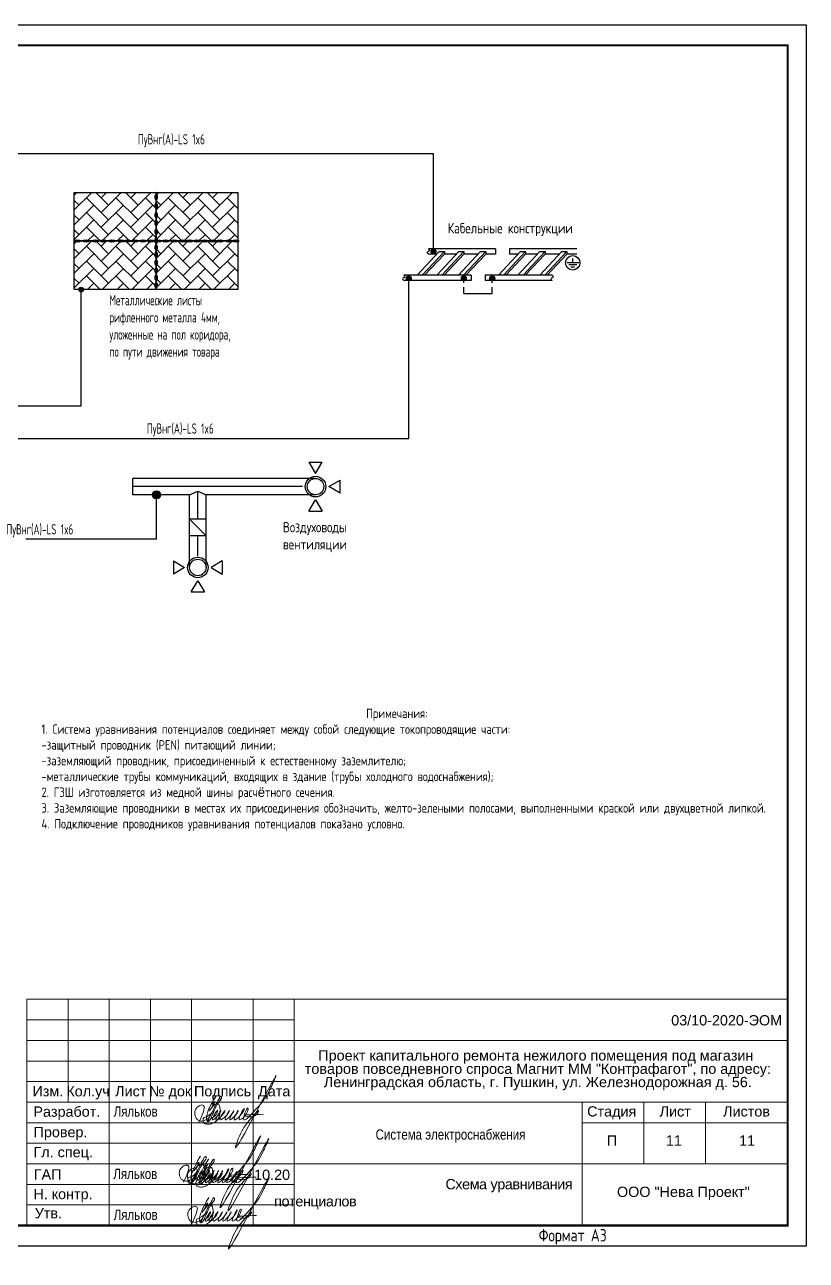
# Model space of a CAD drawing. Header units: metres. Extents: x -472 to 201, y -446 to -235.
# Drawn here: x 89.1 to 108.11, y -375.22 to -345.18 of the extents above; entities that cross this region are included whole.
import ezdxf
from ezdxf.enums import TextEntityAlignment as Align

# ---------------------------------------------------------------- set-up
doc = ezdxf.new("R2010")
doc.units = ezdxf.units.M
doc.header["$MEASUREMENT"] = 0
doc.linetypes.add('невидимая2', pattern=[4.7625, 3.175, -1.5875])
doc.layers.add('04-ЭО_схема', color=250, linetype='Continuous')
doc.layers.add('Level 63', color=7, linetype='Continuous', lineweight=0)
doc.layers.add('Текст', color=7, linetype='Continuous', lineweight=13)
doc.styles.add('GOST 2.304', font='CS_Gost2304.shx')
doc.styles.add('Style-Arial', font='arial.ttf')
doc.styles.add('Times', font='CS_Gost2304.shx')

msp = doc.modelspace()

# ---------------------------------------------------------------- hatches: boundary and pattern name
at = {"layer": '04-ЭО_схема', "ltscale": 100}
h = msp.add_hatch(dxfattribs=at)
h.set_pattern_fill('AR-HBONE', color=256, scale=0.0025, style=0)
h.set_pattern_definition([(45, (-391.81635, -421.94702), (4e-17, 0.35921024), [0.762, -0.254]), (135, (-391.63675, -421.76742), (4e-17, 0.35921024), [0.762, -0.254])])
h.paths.add_polyline_path([(90.308, -349.257), (92.297, -349.257), (92.297, -350.437), (90.308, -350.437)])
h = msp.add_hatch(color=256, dxfattribs=at)
edge = h.paths.add_edge_path()
edge.add_ellipse((92.297, -349.37), major_axis=(0, -0.073), ratio=0.345264, start_angle=0, end_angle=360)
h = msp.add_hatch(dxfattribs=at)
h.set_pattern_fill('AR-HBONE', color=256, scale=0.0025, style=0)
h.set_pattern_definition([(45, (-389.8274, -421.94702), (4e-17, 0.35921024), [0.762, -0.254]), (135, (-389.6478, -421.76742), (4e-17, 0.35921024), [0.762, -0.254])])
h.paths.add_polyline_path([(92.297, -349.257), (94.286, -349.257), (94.286, -350.437), (92.297, -350.437)])
h = msp.add_hatch(color=256, dxfattribs=at)
edge = h.paths.add_edge_path()
edge.add_ellipse((92.297, -349.582), major_axis=(0, -0.073), ratio=0.345264, start_angle=0, end_angle=360)
h = msp.add_hatch(color=256, dxfattribs=at)
edge = h.paths.add_edge_path()
edge.add_ellipse((92.297, -349.809), major_axis=(0, -0.073), ratio=0.345264, start_angle=0, end_angle=360)
h = msp.add_hatch(color=256, dxfattribs=at)
edge = h.paths.add_edge_path()
edge.add_ellipse((92.297, -350.003), major_axis=(0, -0.073), ratio=0.345264, start_angle=0, end_angle=360)
h = msp.add_hatch(color=256, dxfattribs=at)
edge = h.paths.add_edge_path()
edge.add_ellipse((92.297, -350.213), major_axis=(0, -0.073), ratio=0.345264, start_angle=0, end_angle=360)
h = msp.add_hatch(color=256, dxfattribs=at)
edge = h.paths.add_edge_path()
edge.add_ellipse((90.381, -350.438), major_axis=(0.073, 0), ratio=0.345264, start_angle=0, end_angle=360)
h = msp.add_hatch(dxfattribs=at)
h.set_pattern_fill('AR-HBONE', color=256, scale=0.0025, style=0)
h.set_pattern_definition([(45, (-391.81635, -423.12727), (4e-17, 0.35921024), [0.762, -0.254]), (135, (-391.63675, -422.94766), (4e-17, 0.35921024), [0.762, -0.254])])
h.paths.add_polyline_path([(90.308, -350.437), (92.297, -350.437), (92.297, -351.618), (90.308, -351.618)])
h = msp.add_hatch(color=256, dxfattribs=at)
edge = h.paths.add_edge_path()
edge.add_ellipse((90.593, -350.438), major_axis=(0.073, 0), ratio=0.345264, start_angle=0, end_angle=360)
h = msp.add_hatch(color=256, dxfattribs=at)
edge = h.paths.add_edge_path()
edge.add_ellipse((90.82, -350.438), major_axis=(0.073, 0), ratio=0.345264, start_angle=0, end_angle=360)
h = msp.add_hatch(color=256, dxfattribs=at)
edge = h.paths.add_edge_path()
edge.add_ellipse((91.014, -350.438), major_axis=(0.073, 0), ratio=0.345264, start_angle=0, end_angle=360)
h = msp.add_hatch(color=256, dxfattribs=at)
edge = h.paths.add_edge_path()
edge.add_ellipse((91.224, -350.438), major_axis=(0.073, 0), ratio=0.345264, start_angle=0, end_angle=360)
h = msp.add_hatch(color=256, dxfattribs=at)
edge = h.paths.add_edge_path()
edge.add_ellipse((91.442, -350.438), major_axis=(0.073, 0), ratio=0.345264, start_angle=0, end_angle=360)
h = msp.add_hatch(color=256, dxfattribs=at)
edge = h.paths.add_edge_path()
edge.add_ellipse((91.606, -350.438), major_axis=(0.073, 0), ratio=0.345264, start_angle=0, end_angle=360)
h = msp.add_hatch(color=256, dxfattribs=at)
edge = h.paths.add_edge_path()
edge.add_ellipse((91.783, -350.438), major_axis=(0.073, 0), ratio=0.345264, start_angle=0, end_angle=360)
h = msp.add_hatch(color=256, dxfattribs=at)
edge = h.paths.add_edge_path()
edge.add_ellipse((91.974, -350.438), major_axis=(0.073, 0), ratio=0.345264, start_angle=0, end_angle=360)
h = msp.add_hatch(color=256, dxfattribs=at)
edge = h.paths.add_edge_path()
edge.add_ellipse((92.165, -350.438), major_axis=(0.073, 0), ratio=0.345264, start_angle=0, end_angle=360)
h = msp.add_hatch(color=256, dxfattribs=at)
edge = h.paths.add_edge_path()
edge.add_ellipse((92.342, -350.438), major_axis=(0.073, 0), ratio=0.345264, start_angle=0, end_angle=360)
h = msp.add_hatch(color=256, dxfattribs=at)
edge = h.paths.add_edge_path()
edge.add_ellipse((92.297, -350.431), major_axis=(0, -0.073), ratio=0.345264, start_angle=0, end_angle=360)
h = msp.add_hatch(color=256, dxfattribs=at)
edge = h.paths.add_edge_path()
edge.add_ellipse((92.297, -350.595), major_axis=(0, -0.073), ratio=0.345264, start_angle=0, end_angle=360)
h = msp.add_hatch(dxfattribs=at)
h.set_pattern_fill('AR-HBONE', color=256, scale=0.0025, style=0)
h.set_pattern_definition([(45, (-389.8274, -423.12727), (4e-17, 0.35921024), [0.762, -0.254]), (135, (-389.6478, -422.94766), (4e-17, 0.35921024), [0.762, -0.254])])
h.paths.add_polyline_path([(92.297, -350.437), (94.286, -350.437), (94.286, -351.618), (92.297, -351.618)])
h = msp.add_hatch(color=256, dxfattribs=at)
edge = h.paths.add_edge_path()
edge.add_ellipse((92.528, -350.438), major_axis=(0.073, 0), ratio=0.345264, start_angle=0, end_angle=360)
h = msp.add_hatch(color=256, dxfattribs=at)
edge = h.paths.add_edge_path()
edge.add_ellipse((92.732, -350.438), major_axis=(0.073, 0), ratio=0.345264, start_angle=0, end_angle=360)
h = msp.add_hatch(color=256, dxfattribs=at)
edge = h.paths.add_edge_path()
edge.add_ellipse((92.95, -350.438), major_axis=(0.073, 0), ratio=0.345264, start_angle=0, end_angle=360)
h = msp.add_hatch(color=256, dxfattribs=at)
edge = h.paths.add_edge_path()
edge.add_ellipse((93.115, -350.438), major_axis=(0.073, 0), ratio=0.345264, start_angle=0, end_angle=360)
h = msp.add_hatch(color=256, dxfattribs=at)
edge = h.paths.add_edge_path()
edge.add_ellipse((93.292, -350.438), major_axis=(0.073, 0), ratio=0.345264, start_angle=0, end_angle=360)
h = msp.add_hatch(color=256, dxfattribs=at)
edge = h.paths.add_edge_path()
edge.add_ellipse((93.483, -350.438), major_axis=(0.073, 0), ratio=0.345264, start_angle=0, end_angle=360)
h = msp.add_hatch(color=256, dxfattribs=at)
edge = h.paths.add_edge_path()
edge.add_ellipse((93.674, -350.438), major_axis=(0.073, 0), ratio=0.345264, start_angle=0, end_angle=360)
h = msp.add_hatch(color=256, dxfattribs=at)
edge = h.paths.add_edge_path()
edge.add_ellipse((93.852, -350.438), major_axis=(0.073, 0), ratio=0.345264, start_angle=0, end_angle=360)
h = msp.add_hatch(color=256, dxfattribs=at)
edge = h.paths.add_edge_path()
edge.add_ellipse((94.07, -350.438), major_axis=(0.073, 0), ratio=0.345264, start_angle=0, end_angle=360)
h = msp.add_hatch(color=256, dxfattribs=at)
edge = h.paths.add_edge_path()
edge.add_ellipse((94.234, -350.438), major_axis=(0.073, 0), ratio=0.345264, start_angle=0, end_angle=360)
at = {"layer": '04-ЭО_схема'}
h = msp.add_hatch(color=256, dxfattribs=at)
edge = h.paths.add_edge_path()
edge.add_arc((99.043, -350.693), 0.06, 0, 360)
at = {"layer": '04-ЭО_схема', "ltscale": 100}
h = msp.add_hatch(color=256, dxfattribs=at)
edge = h.paths.add_edge_path()
edge.add_ellipse((92.297, -350.772), major_axis=(0, -0.073), ratio=0.345264, start_angle=0, end_angle=360)
h = msp.add_hatch(color=256, dxfattribs=at)
edge = h.paths.add_edge_path()
edge.add_ellipse((92.297, -350.963), major_axis=(0, -0.073), ratio=0.345264, start_angle=0, end_angle=360)
h = msp.add_hatch(color=256, dxfattribs=at)
edge = h.paths.add_edge_path()
edge.add_ellipse((92.297, -351.154), major_axis=(0, -0.073), ratio=0.345264, start_angle=0, end_angle=360)
h = msp.add_hatch(color=256, dxfattribs=at)
edge = h.paths.add_edge_path()
edge.add_ellipse((92.297, -351.331), major_axis=(0, -0.073), ratio=0.345264, start_angle=0, end_angle=360)
h = msp.add_hatch(color=256, dxfattribs=at)
edge = h.paths.add_edge_path()
edge.add_ellipse((92.297, -351.517), major_axis=(0, -0.073), ratio=0.345264, start_angle=0, end_angle=360)
at = {"layer": '04-ЭО_схема'}
h = msp.add_hatch(color=256, dxfattribs=at)
edge = h.paths.add_edge_path()
edge.add_arc((98.443, -351.344), 0.06, 0, 360)
h = msp.add_hatch(color=256, dxfattribs=at)
edge = h.paths.add_edge_path()
edge.add_arc((99.781, -351.344), 0.06, 0, 360)
h = msp.add_hatch(color=256, dxfattribs=at)
edge = h.paths.add_edge_path()
edge.add_arc((100.472, -351.344), 0.06, 0, 360)
h = msp.add_hatch(color=256, dxfattribs=at)
edge = h.paths.add_edge_path()
edge.add_arc((90.476, -351.618), 0.0574, 0, 360)
h = msp.add_hatch(color=256, dxfattribs=at)
edge = h.paths.add_edge_path()
edge.add_arc((90.476, -351.619), 0.0163, 0, 360)
h = msp.add_hatch(color=256, dxfattribs=at)
edge = h.paths.add_edge_path()
edge.add_arc((92.307, -356.61), 0.1, 0, 360)

# ---------------------------------------------------------------- linework, layer by layer
msp.add_lwpolyline([(66.108, -374.878), (66.108, -345.178), (108.108, -345.178), (108.108, -374.878), (66.108, -374.878)])
at = {"const_width": 0.05}
msp.add_lwpolyline([(107.658, -374.378), (68.158, -374.378), (68.158, -345.678), (107.658, -345.678), (107.658, -374.378)], dxfattribs=at)
at = {"color": 5, "linetype": 'Continuous', "lineweight": 0}
for points in [[(93.338, -371.865), (93.441, -371.63), (93.466, -371.536), (93.466, -371.483), (93.435, -371.451), (93.385, -371.451), (93.308, -371.496), (93.253, -371.566), (93.239, -371.606), (93.239, -371.675), (93.256, -371.738), (93.299, -371.799), (93.348, -371.828), (93.415, -371.839), (93.483, -371.82), (93.541, -371.794), (93.581, -371.763), (93.653, -371.639), (93.719, -371.503), (93.773, -371.393), (93.829, -371.295), (93.866, -371.243), (93.884, -371.239), (93.89, -371.264), (93.879, -371.305), (93.847, -371.349), (93.656, -371.718), (93.595, -371.823), (93.549, -371.849), (93.537, -371.828), (93.531, -371.807), (93.524, -371.732), (93.557, -371.608), (93.652, -371.401), (93.75, -371.231), (93.653, -371.429), (93.716, -371.373), (93.587, -371.596), (93.688, -371.465), (93.762, -371.423), (93.819, -371.438), (93.845, -371.498), (93.853, -371.595), (93.783, -371.818), (93.695, -371.882), (93.63, -371.909), (93.531, -371.913), (93.462, -371.883), (93.45, -371.862), (93.442, -371.811), (93.456, -371.76), (93.532, -371.732), (93.685, -371.595), (93.569, -371.822), (93.629, -371.788), (93.783, -371.634), (93.795, -371.589), (93.67, -371.805), (93.803, -371.704), (93.871, -371.582), (93.754, -371.815), (93.916, -371.687), (93.974, -371.582), (93.851, -371.799), (94.017, -371.693), (94.083, -371.582), (93.974, -371.801), (94.143, -371.665), (94.191, -371.582), (94.089, -371.798), (94.287, -371.606), (94.292, -371.594), (94.193, -371.786), (94.438, -371.559), (94.44, -371.549), (94.316, -371.79), (94.535, -371.559), (94.535, -371.53), (94.426, -371.778), (94.726, -371.553), (95.07, -371.06), (95.205, -370.77), (94.228, -372.463), (94.411, -372.031), (94.636, -371.74), (94.789, -371.587), (94.733, -371.683), (94.463, -371.716), (94.906, -371.673)], [(92.963, -373.326), (93.065, -373.092), (93.091, -372.998), (93.091, -372.944), (93.059, -372.913), (93.01, -372.913), (92.933, -372.958), (92.878, -373.028), (92.864, -373.068), (92.864, -373.137), (92.881, -373.2), (92.923, -373.261), (92.973, -373.289), (93.039, -373.3), (93.108, -373.282), (93.166, -373.256), (93.206, -373.225), (93.277, -373.101), (93.344, -372.965), (93.397, -372.855), (93.454, -372.757), (93.491, -372.705), (93.508, -372.7), (93.515, -372.725), (93.504, -372.766), (93.471, -372.811), (93.28, -373.18), (93.219, -373.285), (93.174, -373.311), (93.162, -373.29), (93.156, -373.269), (93.149, -373.194), (93.182, -373.07), (93.277, -372.863), (93.375, -372.693), (93.278, -372.89), (93.341, -372.835), (93.212, -373.058), (93.313, -372.927), (93.387, -372.884), (93.443, -372.9), (93.47, -372.96), (93.478, -373.057), (93.407, -373.279), (93.319, -373.344), (93.255, -373.371), (93.156, -373.374), (93.087, -373.345), (93.074, -373.324), (93.067, -373.273), (93.081, -373.222), (93.156, -373.194), (93.309, -373.057), (93.194, -373.284), (93.253, -373.25), (93.407, -373.096), (93.42, -373.05), (93.294, -373.267), (93.427, -373.166), (93.496, -373.043), (93.378, -373.276), (93.54, -373.149), (93.599, -373.043), (93.475, -373.261), (93.642, -373.155), (93.708, -373.043), (93.598, -373.263), (93.768, -373.127), (93.816, -373.043), (93.714, -373.26), (93.912, -373.068), (93.916, -373.056), (93.818, -373.248), (94.062, -373.021), (94.065, -373.011), (93.941, -373.252), (94.16, -373.021), (94.16, -372.992), (94.051, -373.24), (94.351, -373.015), (94.695, -372.522), (94.83, -372.231), (93.852, -373.924), (94.035, -373.492), (94.26, -373.202), (94.413, -373.049), (94.358, -373.145), (94.088, -373.177), (94.53, -373.135)], [(93.161, -373.394), (93.264, -373.159), (93.289, -373.065), (93.289, -373.012), (93.258, -372.981), (93.208, -372.981), (93.131, -373.026), (93.076, -373.095), (93.062, -373.136), (93.062, -373.204), (93.079, -373.268), (93.122, -373.329), (93.171, -373.357), (93.238, -373.368), (93.306, -373.35), (93.364, -373.323), (93.404, -373.292), (93.476, -373.169), (93.542, -373.033), (93.596, -372.922), (93.652, -372.825), (93.689, -372.773), (93.706, -372.768), (93.713, -372.793), (93.702, -372.834), (93.67, -372.879), (93.478, -373.247), (93.418, -373.353), (93.372, -373.379), (93.36, -373.358), (93.354, -373.337), (93.347, -373.261), (93.38, -373.138), (93.475, -372.931), (93.573, -372.761), (93.476, -372.958), (93.539, -372.903), (93.41, -373.126), (93.511, -372.995), (93.585, -372.952), (93.642, -372.967), (93.668, -373.027), (93.676, -373.124), (93.605, -373.347), (93.518, -373.411), (93.453, -373.438), (93.354, -373.442), (93.285, -373.413), (93.273, -373.391), (93.265, -373.341), (93.279, -373.289), (93.355, -373.262), (93.507, -373.125), (93.392, -373.352), (93.451, -373.318), (93.606, -373.163), (93.618, -373.118), (93.493, -373.335), (93.626, -373.234), (93.694, -373.111), (93.577, -373.344), (93.738, -373.216), (93.797, -373.111), (93.674, -373.329), (93.84, -373.223), (93.906, -373.111), (93.796, -373.331), (93.966, -373.194), (94.014, -373.111), (93.912, -373.328), (94.11, -373.136), (94.115, -373.123), (94.016, -373.316), (94.26, -373.089), (94.263, -373.079), (94.139, -373.319), (94.358, -373.089), (94.358, -373.06), (94.249, -373.308), (94.549, -373.083), (94.893, -372.59), (95.028, -372.299), (94.051, -373.992), (94.234, -373.56), (94.458, -373.27), (94.612, -373.117), (94.556, -373.213), (94.286, -373.245), (94.729, -373.203)], [(93.169, -374.328), (93.271, -374.093), (93.297, -373.999), (93.297, -373.946), (93.265, -373.915), (93.216, -373.915), (93.139, -373.959), (93.084, -374.029), (93.07, -374.069), (93.07, -374.138), (93.087, -374.202), (93.129, -374.262), (93.179, -374.291), (93.246, -374.302), (93.314, -374.284), (93.372, -374.257), (93.412, -374.226), (93.484, -374.102), (93.55, -373.966), (93.603, -373.856), (93.66, -373.759), (93.697, -373.706), (93.714, -373.702), (93.721, -373.727), (93.71, -373.768), (93.677, -373.813), (93.486, -374.181), (93.425, -374.286), (93.38, -374.313), (93.368, -374.292), (93.362, -374.27), (93.355, -374.195), (93.388, -374.071), (93.483, -373.865), (93.581, -373.694), (93.484, -373.892), (93.547, -373.836), (93.418, -374.059), (93.519, -373.929), (93.593, -373.886), (93.649, -373.901), (93.676, -373.961), (93.684, -374.058), (93.613, -374.281), (93.525, -374.345), (93.461, -374.372), (93.362, -374.376), (93.293, -374.347), (93.28, -374.325), (93.273, -374.274), (93.287, -374.223), (93.362, -374.195), (93.515, -374.058), (93.4, -374.286), (93.459, -374.251), (93.613, -374.097), (93.626, -374.052), (93.5, -374.269), (93.633, -374.168), (93.702, -374.045), (93.584, -374.278), (93.746, -374.15), (93.805, -374.045), (93.682, -374.262), (93.848, -374.156), (93.914, -374.045), (93.804, -374.265), (93.974, -374.128), (94.022, -374.045), (93.92, -374.261), (94.118, -374.069), (94.123, -374.057), (94.024, -374.249), (94.268, -374.022), (94.271, -374.013), (94.147, -374.253), (94.366, -374.022), (94.366, -373.993), (94.257, -374.241), (94.557, -374.016), (94.901, -373.523), (95.036, -373.233), (94.058, -374.926), (94.242, -374.494), (94.466, -374.203), (94.619, -374.05), (94.564, -374.147), (94.294, -374.179), (94.736, -374.136)]]:
    msp.add_spline(points, degree=3, dxfattribs=at)
at = {"layer": '04-ЭО_схема', "color": 7, "linetype": 'ByBlock'}
for p, q in [((99.043, -348.317, -218.81), (84.289, -348.317, -218.81)), ((99.043, -350.693, -218.81), (99.043, -348.317, -218.81)), ((98.443, -355.241, 138.115), (98.443, -351.344, 0.25)), ((87.589, -355.241, 218.81), (98.443, -355.241, 218.81))]:
    msp.add_line(p, q, dxfattribs=at)
at = {"layer": '04-ЭО_схема'}
for p, q in [((100.553, -350.63), (98.919, -350.63)), ((100.553, -350.63), (100.553, -350.756)), ((102.528, -350.63), (100.893, -350.63)), ((100.893, -350.63), (100.893, -350.756)), ((99.182, -350.696), (98.647, -351.27)), ((99.307, -350.696), (98.771, -351.27)), ((99.307, -350.756), (98.827, -351.27)), ((99.126, -350.756), (98.919, -350.756)), ((99.657, -350.696), (99.121, -351.27)), ((99.182, -350.696), (99.307, -350.696)), ((99.781, -350.696), (99.245, -351.27)), ((99.781, -350.756), (99.302, -351.27)), ((99.307, -350.696), (99.307, -350.756)), ((99.6, -350.756), (99.307, -350.756)), ((100.188, -350.696), (99.652, -351.27)), ((99.657, -350.696), (99.781, -350.696)), ((100.312, -350.696), (99.776, -351.27)), ((99.781, -350.696), (99.781, -350.756)), ((100.131, -350.756), (99.781, -350.756)), ((100.312, -350.756), (99.833, -351.27)), ((100.188, -350.696), (100.312, -350.696)), ((100.312, -350.696), (100.312, -350.756)), ((100.553, -350.756), (100.312, -350.756)), ((101.157, -350.696), (100.621, -351.27)), ((101.281, -350.696), (100.745, -351.27)), ((101.281, -350.756), (100.802, -351.27)), ((101.101, -350.756), (100.893, -350.756)), ((101.632, -350.696), (101.096, -351.27)), ((101.157, -350.696), (101.281, -350.696)), ((101.756, -350.696), (101.22, -351.27)), ((101.756, -350.756), (101.276, -351.27)), ((101.281, -350.696), (101.281, -350.756)), ((101.575, -350.756), (101.281, -350.756)), ((102.163, -350.696), (101.627, -351.27)), ((101.632, -350.696), (101.756, -350.696)), ((102.287, -350.696), (101.751, -351.27)), ((101.756, -350.696), (101.756, -350.756)), ((102.106, -350.756), (101.756, -350.756)), ((102.287, -350.756), (101.807, -351.27)), ((102.163, -350.696), (102.287, -350.696)), ((102.287, -350.696), (102.287, -350.756)), ((102.528, -350.756), (102.287, -350.756)), ((102.429, -350.968), (102.429, -350.866)), ((102.575, -350.968), (102.284, -350.968)), ((102.525, -351.02), (102.334, -351.02)), ((102.475, -351.072), (102.384, -351.072)), ((99.956, -351.27), (98.322, -351.27)), ((99.956, -351.396), (98.322, -351.396)), ((99.956, -351.27), (99.956, -351.396)), ((101.931, -351.27), (100.297, -351.27)), ((100.297, -351.27), (100.297, -351.396)), ((101.931, -351.396), (100.297, -351.396)), ((96.013, -355.816), (96.174, -356.088)), ((96.174, -356.088), (96.335, -355.816)), ((96.175, -356.21), (91.734, -356.21)), ((96.497, -356.411), (96.77, -356.25)), ((95.854, -356.41), (91.734, -356.41)), ((93.112, -356.61), (91.734, -356.61)), ((93.112, -356.61), (93.312, -356.519)), ((93.112, -358.376), (93.112, -356.61)), ((93.312, -357.205), (93.312, -356.519)), ((93.312, -356.519), (93.512, -356.61)), ((96.175, -356.61), (93.512, -356.61)), ((93.512, -358.376), (93.512, -356.61)), ((96.77, -356.572), (96.497, -356.411)), ((96.013, -357.004), (96.174, -356.732)), ((96.174, -356.732), (96.335, -357.004)), ((93.512, -357.205), (93.112, -357.205)), ((93.512, -357.605), (93.112, -357.205)), ((93.512, -357.605), (93.112, -357.605)), ((93.312, -358.098), (93.312, -357.605)), ((92.718, -358.215), (92.99, -358.376)), ((92.99, -358.376), (92.718, -358.537)), ((93.907, -358.215), (93.634, -358.376)), ((93.634, -358.376), (93.907, -358.537)), ((93.151, -358.971), (93.311, -358.698)), ((93.311, -358.698), (93.472, -358.971))]:
    msp.add_line(p, q, dxfattribs=at)
at = {"layer": '04-ЭО_схема', "linetype": 'невидимая2', "ltscale": 0.05}
for p, q in [((99.781, -351.715), (99.781, -351.344)), ((100.472, -351.715), (100.472, -351.344))]:
    msp.add_line(p, q, dxfattribs=at)
at = {"layer": '04-ЭО_схема', "color": 0}
msp.add_line((99.781, -351.715), (100.472, -351.715), dxfattribs=at)
at = {"layer": '04-ЭО_схема', "ltscale": 100}
msp.add_line((91.734, -356.61), (91.734, -356.21), dxfattribs=at)
at = {"layer": '04-ЭО_схема', "linetype": 'невидимая2'}
for q in [(92.307, -356.676, -226.475), (87.93, -357.691, -226.475)]:
    msp.add_line((92.307, -357.691, -226.475), q, dxfattribs=at)
at = {"layer": '04-ЭО_схема', "ltscale": 100}
for points in [[(90.308, -349.257), (92.297, -349.257), (92.297, -350.437), (90.308, -350.437)], [(92.297, -349.257), (94.286, -349.257), (94.286, -350.437), (92.297, -350.437)], [(90.308, -350.437), (92.297, -350.437), (92.297, -351.618), (90.308, -351.618)], [(92.297, -350.437), (94.286, -350.437), (94.286, -351.618), (92.297, -351.618)]]:
    msp.add_lwpolyline(points, close=True, dxfattribs=at)
at = {"layer": '04-ЭО_схема', "color": 7, "linetype": 'ByBlock', "elevation": 218.81}
msp.add_lwpolyline([(80.01, -353.28), (80.01, -354.446), (90.476, -354.446), (90.476, -351.618)], dxfattribs=at)
at = {"layer": '04-ЭО_схема', "flags": 128}
for points in [[(96.013, -355.816), (96.335, -355.816)], [(96.77, -356.572), (96.77, -356.25)], [(96.013, -357.004), (96.335, -357.004)], [(92.718, -358.215), (92.718, -358.537)], [(93.907, -358.215), (93.907, -358.537)], [(93.151, -358.971), (93.472, -358.971)]]:
    msp.add_lwpolyline(points, dxfattribs=at)
at = {"layer": '04-ЭО_схема'}
for centre, radius in [((99.043, -350.693, -218.81), 0.06), ((102.429, -350.968), 0.175), ((98.443, -351.344), 0.06), ((99.781, -351.344), 0.06), ((100.472, -351.344), 0.06), ((90.476, -351.618, 218.81), 0.0574), ((92.307, -356.61), 0.1)]:
    msp.add_circle(centre, radius, dxfattribs=at)
at = {"layer": '04-ЭО_схема', "ltscale": 2}
for centre, radius in [((96.175, -356.41), 0.25), ((96.175, -356.41), 0.2), ((93.312, -358.376), 0.25), ((93.312, -358.376), 0.2)]:
    msp.add_circle(centre, radius, dxfattribs=at)
at = {"layer": '04-ЭО_схема', "ltscale": 100}
for centre, major_axis in [((92.297, -349.37), (0, -0.073)), ((92.297, -349.582), (0, -0.073)), ((92.297, -349.809), (0, -0.073)), ((92.297, -350.003), (0, -0.073)), ((92.297, -350.213), (0, -0.073)), ((90.381, -350.438), (0.073, 0)), ((90.593, -350.438), (0.073, 0)), ((90.82, -350.438), (0.073, 0)), ((91.014, -350.438), (0.073, 0)), ((91.224, -350.438), (0.073, 0)), ((91.442, -350.438), (0.073, 0)), ((91.606, -350.438), (0.073, 0)), ((91.783, -350.438), (0.073, 0)), ((91.974, -350.438), (0.073, 0)), ((92.165, -350.438), (0.073, 0)), ((92.342, -350.438), (0.073, 0)), ((92.297, -350.431), (0, -0.073)), ((92.297, -350.595), (0, -0.073)), ((92.528, -350.438), (0.073, 0)), ((92.732, -350.438), (0.073, 0)), ((92.95, -350.438), (0.073, 0)), ((93.115, -350.438), (0.073, 0)), ((93.292, -350.438), (0.073, 0)), ((93.483, -350.438), (0.073, 0)), ((93.674, -350.438), (0.073, 0)), ((93.852, -350.438), (0.073, 0)), ((94.07, -350.438), (0.073, 0)), ((94.234, -350.438), (0.073, 0)), ((92.297, -350.772), (0, -0.073)), ((92.297, -350.963), (0, -0.073)), ((92.297, -351.154), (0, -0.073)), ((92.297, -351.331), (0, -0.073)), ((92.297, -351.517), (0, -0.073))]:
    msp.add_ellipse(centre, major_axis=major_axis, ratio=0.345264, dxfattribs=at)
at = {"layer": '04-ЭО_схема'}
for points in [[(98.919, -350.63), (98.944, -350.669), (98.884, -350.717), (98.919, -350.756)], [(98.322, -351.27), (98.348, -351.308), (98.288, -351.357), (98.322, -351.396)], [(101.931, -351.27), (101.956, -351.308), (101.897, -351.357), (101.931, -351.396)]]:
    msp.add_spline(points, degree=3, dxfattribs=at)
at = {"layer": 'Level 63', "color": 7, "linetype": 'Continuous', "lineweight": 13}
for p, q in [((89.158, -368.878), (107.658, -368.878)), ((89.158, -368.878), (89.158, -374.378)), ((90.158, -368.878), (90.158, -371.378)), ((91.158, -368.878), (91.158, -374.378)), ((92.158, -368.878), (92.158, -371.378)), ((93.158, -368.878), (93.158, -374.378)), ((94.658, -368.878), (94.658, -374.378)), ((95.658, -368.878), (95.658, -374.378)), ((95.658, -369.878), (107.658, -369.878)), ((89.158, -370.878), (95.658, -370.878)), ((89.158, -371.378), (95.658, -371.378)), ((95.658, -371.378), (107.658, -371.378)), ((102.658, -371.878), (107.658, -371.878)), ((95.658, -372.878), (107.658, -372.878))]:
    msp.add_line(p, q, dxfattribs=at)
at = {"layer": 'Level 63', "color": 7, "linetype": 'Continuous', "lineweight": 0}
for p, q in [((89.158, -369.378), (95.658, -369.378)), ((89.158, -369.878), (95.658, -369.878)), ((89.158, -370.378), (95.658, -370.378)), ((89.158, -371.878), (95.658, -371.878)), ((89.158, -372.378), (95.658, -372.378)), ((89.158, -372.878), (95.658, -372.878)), ((89.158, -373.378), (95.658, -373.378)), ((89.158, -373.878), (95.658, -373.878))]:
    msp.add_line(p, q, dxfattribs=at)
at = {"layer": 'Level 63', "color": 7, "linetype": 'Continuous', "lineweight": 13, "flags": 128}
for points in [[(102.658, -371.378), (102.658, -374.378)], [(104.158, -371.378), (104.158, -372.878)], [(105.658, -371.378), (105.658, -372.878)]]:
    msp.add_lwpolyline(points, dxfattribs=at)

# ---------------------------------------------------------------- texts
at = {"color": 7, "linetype": 'Continuous', "lineweight": 13, "style": 'Style-Arial'}
msp.add_text('03/10-2020-ЭОМ', height=0.25, dxfattribs=at).set_placement((106.172, -369.263), align=Align.TOP_CENTER)
at = {"color": 7, "lineweight": 13, "style": 'Style-Arial', "width": 0.8}
for p in [(91.265, -371.481), (91.257, -372.997), (91.265, -373.992)]:
    msp.add_text('Ляльков', height=0.25, dxfattribs=at).set_placement(p, align=Align.TOP_LEFT)
at = {"color": 7, "linetype": 'Continuous', "lineweight": 13, "style": 'Style-Arial'}
msp.add_text('ООО "Нева Проект"', height=0.25, dxfattribs=at).set_placement((103.505, -373.434), align=Align.TOP_LEFT)
at = {"color": 7, "linetype": 'Continuous', "lineweight": 13, "insert": (101.532, -370.117), "char_height": 0.25, "attachment_point": 2, "line_spacing_factor": 0.776524, "style": 'Style-Arial'}
msp.add_mtext('Проект капитального ремонта нежилого помещения под магазин\\P товаров повседневного спроса Магнит ММ "Контрафагот", по адресу:\\P Ленинградская область, г. Пушкин, ул. Железнодорожная д. 56.', dxfattribs=at)
at = {"color": 7, "linetype": 'Continuous', "lineweight": 0, "char_height": 0.25, "attachment_point": 5}
for s, insert, line_spacing_factor, style in [('{\\W0.8;Система электроснабжения}', (99.456, -372.203), 0.9, 'Style-Arial'), ('\\fArial|b0|i0|c204204|p39;П', (103.384, -372.311), 0.72, 'GOST 2.304'), ('{\\fArial|b0|i0|c204|p39;11}', (104.889, -372.311), 0.72, 'GOST 2.304'), ('{\\fArial|b0|i0|c204|p39;11}', (106.669, -372.311), 0.72, 'GOST 2.304')]:
    msp.add_mtext(s, dxfattribs=dict(at, insert=insert, line_spacing_factor=line_spacing_factor, style=style))
at = {"color": 7, "linetype": 'Continuous', "lineweight": 30, "insert": (94.682, -373.019), "char_height": 0.25, "attachment_point": 1, "line_spacing_factor": 0.72, "style": 'GOST 2.304'}
msp.add_mtext('\\fArial|b0|i0|c204204|p39;10.20', dxfattribs=at)
at = {"layer": '04-ЭО_схема', "style": 'Times', "width": 0.8}
for p in [(91.856, -348.089, -437.62), (92.072, -355.123, 445.285), (88.658, -357.573)]:
    msp.add_text('ПуВнг(А)-LS 1x6', height=0.25, dxfattribs=at).set_placement(p)
at = {"layer": '04-ЭО_схема', "style": 'Times'}
msp.add_text('Кабельные конструкции', height=0.25, dxfattribs=at).set_placement((99.388, -350.25))
at = {"layer": '04-ЭО_схема', "attachment_point": 1, "style": 'Times'}
for s, insert, char_height, width in [('{\\W0.8;Металлические листы \\Pрифленного металла 4мм, \\Pуложенные на пол коридора, \\Pпо пути движения товара}', (91.163, -351.752), 0.25, 11.08725), ('Воздуховоды\\Pвентиляции', (95.381, -357.271), 0.25, 11.08725), ('\\pxi35.353;Примечания:\\P\\pi0;  1. Система уравнивания потенциалов соединяет между собой следующие токопроводящие части:\\P  -защитный проводник (PEN) питающий линии;\\P  -заземляющий проводник, присоединенный к естественному заземлителю;\\P  -металлические трубы коммуникаций, входящих в здание (трубы холодного водоснабжения);\\P  2. ГЗШ изготовляется из медной шины расч{\\fArial|b0|i0|c204|p34;ё}тного сечения.\\P  3. Заземляющие проводники в местах их присоединения обозначить, желто-зелеными полосами, выполненными краской или двухцветной липкой.\\P  4. Подключение проводников уравнивания потенциалов показано условно.\\P  ', (89.275, -361.809), 0.23, 17.87252)]:
    msp.add_mtext(s, dxfattribs=dict(at, insert=insert, char_height=char_height, width=width))
at = {"layer": 'Level 63', "color": 7, "linetype": 'Continuous', "lineweight": 0, "style": 'Style-Arial'}
for s, p in [('Изм.', (89.665, -371.113)), ('Кол.уч', (90.643, -371.113)), ('Лист', (91.681, -371.113)), ('№ док', (92.64, -371.113)), ('Подпись', (93.914, -371.113)), ('Дата', (95.169, -371.113)), ('Разработ.', (90.127, -371.609)), ('Стадия', (103.377, -371.603)), ('Лист', (104.921, -371.603)), ('Листов', (106.655, -371.603)), ('Провер.', (89.973, -372.106)), ('Гл. спец.', (90.039, -372.594)), ('ГАП', (89.659, -373.135)), ('Н. контр.', (90.034, -373.613)), ('Утв.', (89.678, -374.079))]:
    msp.add_text(s, height=0.25, dxfattribs=at).set_placement(p, align=Align.MIDDLE_CENTER)
at = {"layer": 'Level 63', "color": 7, "linetype": 'Continuous', "lineweight": 0, "insert": (95.168, -373.987), "char_height": 0.25, "width": 7.52075, "attachment_point": 7, "style": 'Style-Arial'}
msp.add_mtext('\\pxi16.661;{\\T0.95;\\P\\pi5.0232;Схема уравнивания потенциалов}                  ', dxfattribs=at)
at = {"layer": 'Текст', "color": 7, "lineweight": 25, "ltscale": 100, "insert": (101.601, -374.465), "char_height": 0.3, "attachment_point": 1, "style": 'Times'}
msp.add_mtext_dynamic_manual_height_columns('Формат А3', width=3750.54098, gutter_width=2500, heights=[0], dxfattribs=at)

doc.saveas('drawing.dxf')
